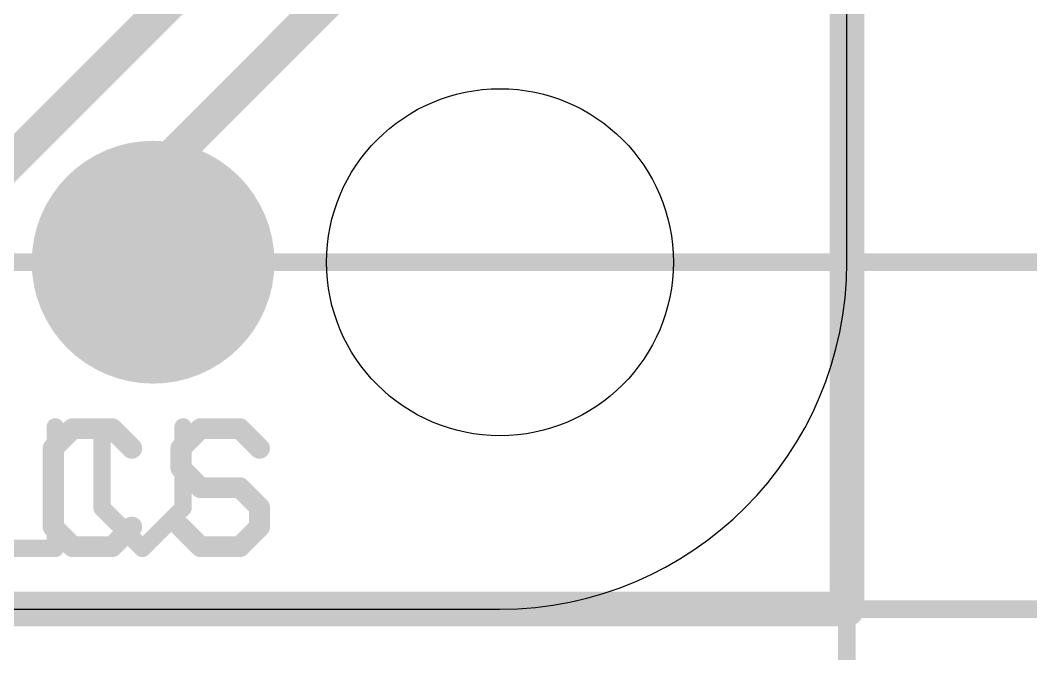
# Model space of a CAD drawing. Extents: x -3.4 to 34.1, y -8.2 to 24.4.
# Drawn here: x 19.35 to 26.75, y -0.33 to 4.31 of the extents above; entities that cross this region are included whole.
import ezdxf

# ---------------------------------------------------------------- set-up
doc = ezdxf.new("R2010")
doc.units = 0
for name, color, linetype in [('1', 12, 'CONTINUOUS'), ('16', 5, 'CONTINUOUS'), ('17', 110, 'CONTINUOUS'), ('20', 53, 'CONTINUOUS'), ('21', 40, 'CONTINUOUS'), ('22', 6, 'CONTINUOUS'), ('47', 253, 'CONTINUOUS')]:
    doc.layers.add(name, color=color, linetype=linetype)

# ---------------------------------------------------------------- blocks, each defined once
blk = doc.blocks.new('ROUNDP')
at = {"const_width": 0.5}
blk.add_lwpolyline([(0, -0.25, 1), (0, 0.25, 1), (0, -0.25)], format="xyb", dxfattribs=at)

msp = doc.modelspace()

# ---------------------------------------------------------------- linework, layer by layer
at = {"layer": '1', "const_width": 0.254}
for points in [[(25.4, 17.78), (25.4, 0)], [(25.4, 0), (0, 0)]]:
    msp.add_lwpolyline(points, dxfattribs=at)
at = {"layer": '1', "const_width": 0.127}
for points in [[(25.4, -0.0635, 1), (25.4, 0.0635)], [(25.3365, 0, 1), (25.4635, 0)]]:
    msp.add_lwpolyline(points, format="xyb", dxfattribs=at)
at = {"layer": '16', "const_width": 0.254}
for points in [[(25.4, 17.78), (25.4, 0)], [(19.1008, 3.0988), (21.844, 5.842)], [(22.86, 5.715), (20.32, 3.175)], [(20.32, 3.175), (20.32, 2.54)], [(25.4, 0), (0, 0)]]:
    msp.add_lwpolyline(points, dxfattribs=at)
at = {"layer": '16', "const_width": 0.127}
for points in [[(20.3835, 3.175, 1), (20.2565, 3.175)], [(20.2751, 3.2199, 1), (20.3649, 3.1301)], [(20.2565, 2.54, 1), (20.3835, 2.54)], [(25.4, -0.0635, 1), (25.4, 0.0635)], [(25.3365, 0, 1), (25.4635, 0)]]:
    msp.add_lwpolyline(points, format="xyb", dxfattribs=at)
at = {"layer": '20'}
for p, q in [((25.4, 2.54), (25.4, 15.24)), ((2.54, 0), (22.86, 0))]:
    msp.add_line(p, q, dxfattribs=at)
msp.add_circle((22.86, 2.54), 1.27, dxfattribs=at)
msp.add_arc((22.86, 2.54), 2.54, 270, 0, dxfattribs=at)
at = {"layer": '21', "const_width": 0.1524}
for points in [[(19.7317, 1.3215), (19.5877, 1.1775)], [(20.0199, 1.3215), (19.7317, 1.3215)], [(20.1639, 1.1775), (20.0199, 1.3215)], [(20.6673, 1.3215), (20.5232, 1.1775)], [(20.9554, 1.3215), (20.6673, 1.3215)], [(21.0994, 1.1775), (20.9554, 1.3215)], [(19.5877, 1.1775), (19.5877, 0.6013)], [(20.5232, 1.1775), (20.5232, 1.0334)], [(20.5232, 1.0334), (20.6673, 0.8894)], [(20.6673, 0.8894), (20.9554, 0.8894)], [(20.9554, 0.8894), (21.0994, 0.7453)], [(21.0994, 0.7453), (21.0994, 0.6013)], [(19.5877, 0.6013), (19.7317, 0.4572)], [(20.0199, 0.4572), (20.1639, 0.6013)], [(20.6673, 0.4572), (20.5232, 0.6013)], [(21.0994, 0.6013), (20.9554, 0.4572)], [(19.7317, 0.4572), (20.0199, 0.4572)], [(20.9554, 0.4572), (20.6673, 0.4572)]]:
    msp.add_lwpolyline(points, dxfattribs=at)
at = {"layer": '21', "const_width": 0.0762}
for points in [[(19.7317, 1.3596, 1), (19.7317, 1.2834)], [(19.7587, 1.2946, 1), (19.7048, 1.3485)], [(20.0468, 1.3485, 1), (19.9929, 1.2946)], [(20.0199, 1.2834, 1), (20.0199, 1.3596)], [(20.6673, 1.3596, 1), (20.6673, 1.2834)], [(20.6942, 1.2946, 1), (20.6403, 1.3485)], [(20.9823, 1.3485, 1), (20.9284, 1.2946)], [(20.9554, 1.2834, 1), (20.9554, 1.3596)], [(19.5607, 1.2044, 1), (19.6146, 1.1505)], [(19.6258, 1.1775, 1), (19.5496, 1.1775)], [(20.137, 1.1505, 1), (20.1908, 1.2044)], [(20.5613, 1.1775, 1), (20.4851, 1.1775)], [(20.4963, 1.2044, 1), (20.5501, 1.1505)], [(21.0725, 1.1505, 1), (21.1264, 1.2044)], [(20.5501, 1.0604, 1), (20.4963, 1.0065)], [(20.4851, 1.0334, 1), (20.5613, 1.0334)], [(20.6673, 0.9275, 1), (20.6673, 0.8513)], [(20.9823, 0.9163, 1), (20.9284, 0.8624)], [(20.9554, 0.8513, 1), (20.9554, 0.9275)], [(20.6403, 0.8624, 1), (20.6942, 0.9163)], [(21.1375, 0.7453, 1), (21.0613, 0.7453)], [(21.0725, 0.7184, 1), (21.1264, 0.7723)], [(19.6146, 0.6282, 1), (19.5607, 0.5743)], [(20.1908, 0.5743, 1), (20.137, 0.6282)], [(20.5501, 0.6282, 1), (20.4963, 0.5743)], [(21.1264, 0.5743, 1), (21.0725, 0.6282)], [(19.5496, 0.6013, 1), (19.6258, 0.6013)], [(21.0613, 0.6013, 1), (21.1375, 0.6013)], [(19.7317, 0.4953, 1), (19.7317, 0.4191)], [(19.7048, 0.4303, 1), (19.7587, 0.4841)], [(19.9929, 0.4841, 1), (20.0468, 0.4303)], [(20.0199, 0.4191, 1), (20.0199, 0.4953)], [(20.6673, 0.4953, 1), (20.6673, 0.4191)], [(20.6403, 0.4303, 1), (20.6942, 0.4841)], [(20.9284, 0.4841, 1), (20.9823, 0.4303)], [(20.9554, 0.4191, 1), (20.9554, 0.4953)]]:
    msp.add_lwpolyline(points, format="xyb", dxfattribs=at)
at = {"layer": '22', "const_width": 0.127}
for points in [[(19.6039, 1.3343), (19.6039, 0.4445)], [(19.9462, 0.7411), (19.9462, 1.3343)], [(20.5394, 1.3343), (20.5394, 0.7411)], [(20.2428, 0.4445), (19.9462, 0.7411)], [(20.5394, 0.7411), (20.2428, 0.4445)], [(19.6039, 0.4445), (19.0107, 0.4445)]]:
    msp.add_lwpolyline(points, dxfattribs=at)
at = {"layer": '22', "const_width": 0.0635}
for points in [[(19.6356, 1.3343, 1), (19.5721, 1.3343)], [(19.978, 1.3343, 1), (19.9145, 1.3343)], [(20.5711, 1.3343, 1), (20.5076, 1.3343)], [(19.9145, 0.7411, 1), (19.978, 0.7411)], [(19.9687, 0.7635, 1), (19.9238, 0.7186)], [(20.5076, 0.7411, 1), (20.5711, 0.7411)], [(20.5618, 0.7186, 1), (20.5169, 0.7635)], [(19.5721, 0.4445, 1), (19.6356, 0.4445)], [(19.6039, 0.4128, 1), (19.6039, 0.4763)], [(20.2203, 0.467, 1), (20.2652, 0.422)], [(20.2203, 0.422, 1), (20.2652, 0.467)]]:
    msp.add_lwpolyline(points, format="xyb", dxfattribs=at)
at = {"layer": '47', "const_width": 0.13}
for points in [[(25.4, 9.144), (25.4, -8.173)], [(12.7, 2.54), (31.287, 2.54)], [(13.208, 0), (34.081, 0)]]:
    msp.add_lwpolyline(points, dxfattribs=at)

# ---------------------------------------------------------------- block references
at = {"layer": '17', "xscale": 1.778, "yscale": 1.778, "rotation": 90}
msp.add_blockref('ROUNDP', (20.32, 2.54), dxfattribs=at)
msp.add_blockref('ROUNDP', (20.32, 2.54), dxfattribs=at)

doc.saveas('drawing.dxf')
